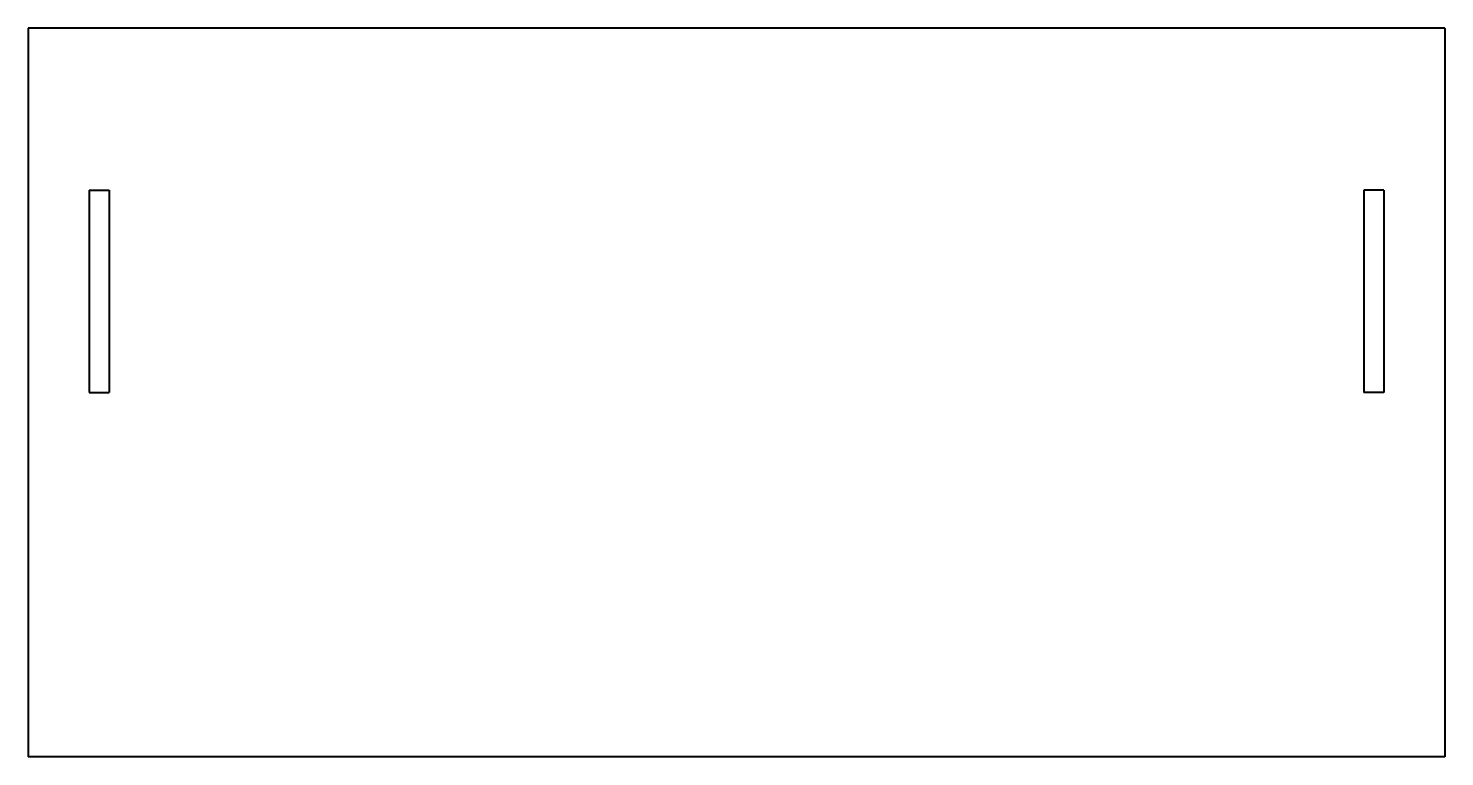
# Model space of a CAD drawing. Header units: millimetres. Extents: x -17.5 to 17.5, y -9 to 9.
import ezdxf

# ---------------------------------------------------------------- set-up
doc = ezdxf.new("R2010")
doc.units = ezdxf.units.MM
doc.layers.add('Visible', color=7, linetype='Continuous', lineweight=40)

msp = doc.modelspace()

# ---------------------------------------------------------------- linework, layer by layer
at = {"layer": 'Visible'}
for p, q in [((17.5, 9), (-17.5, 9)), ((-17.5, 9), (-17.5, -9)), ((17.5, 9), (17.5, -9)), ((-16, 5), (-15.5, 5)), ((-16, 5), (-16, 0)), ((-15.5, 5), (-15.5, 0)), ((16, 5), (15.5, 5)), ((15.5, 5), (15.5, 0)), ((16, 5), (16, 0)), ((-16, 0), (-15.5, 0)), ((16, 0), (15.5, 0)), ((17.5, -9), (-17.5, -9))]:
    msp.add_line(p, q, dxfattribs=at)

doc.saveas('drawing.dxf')
